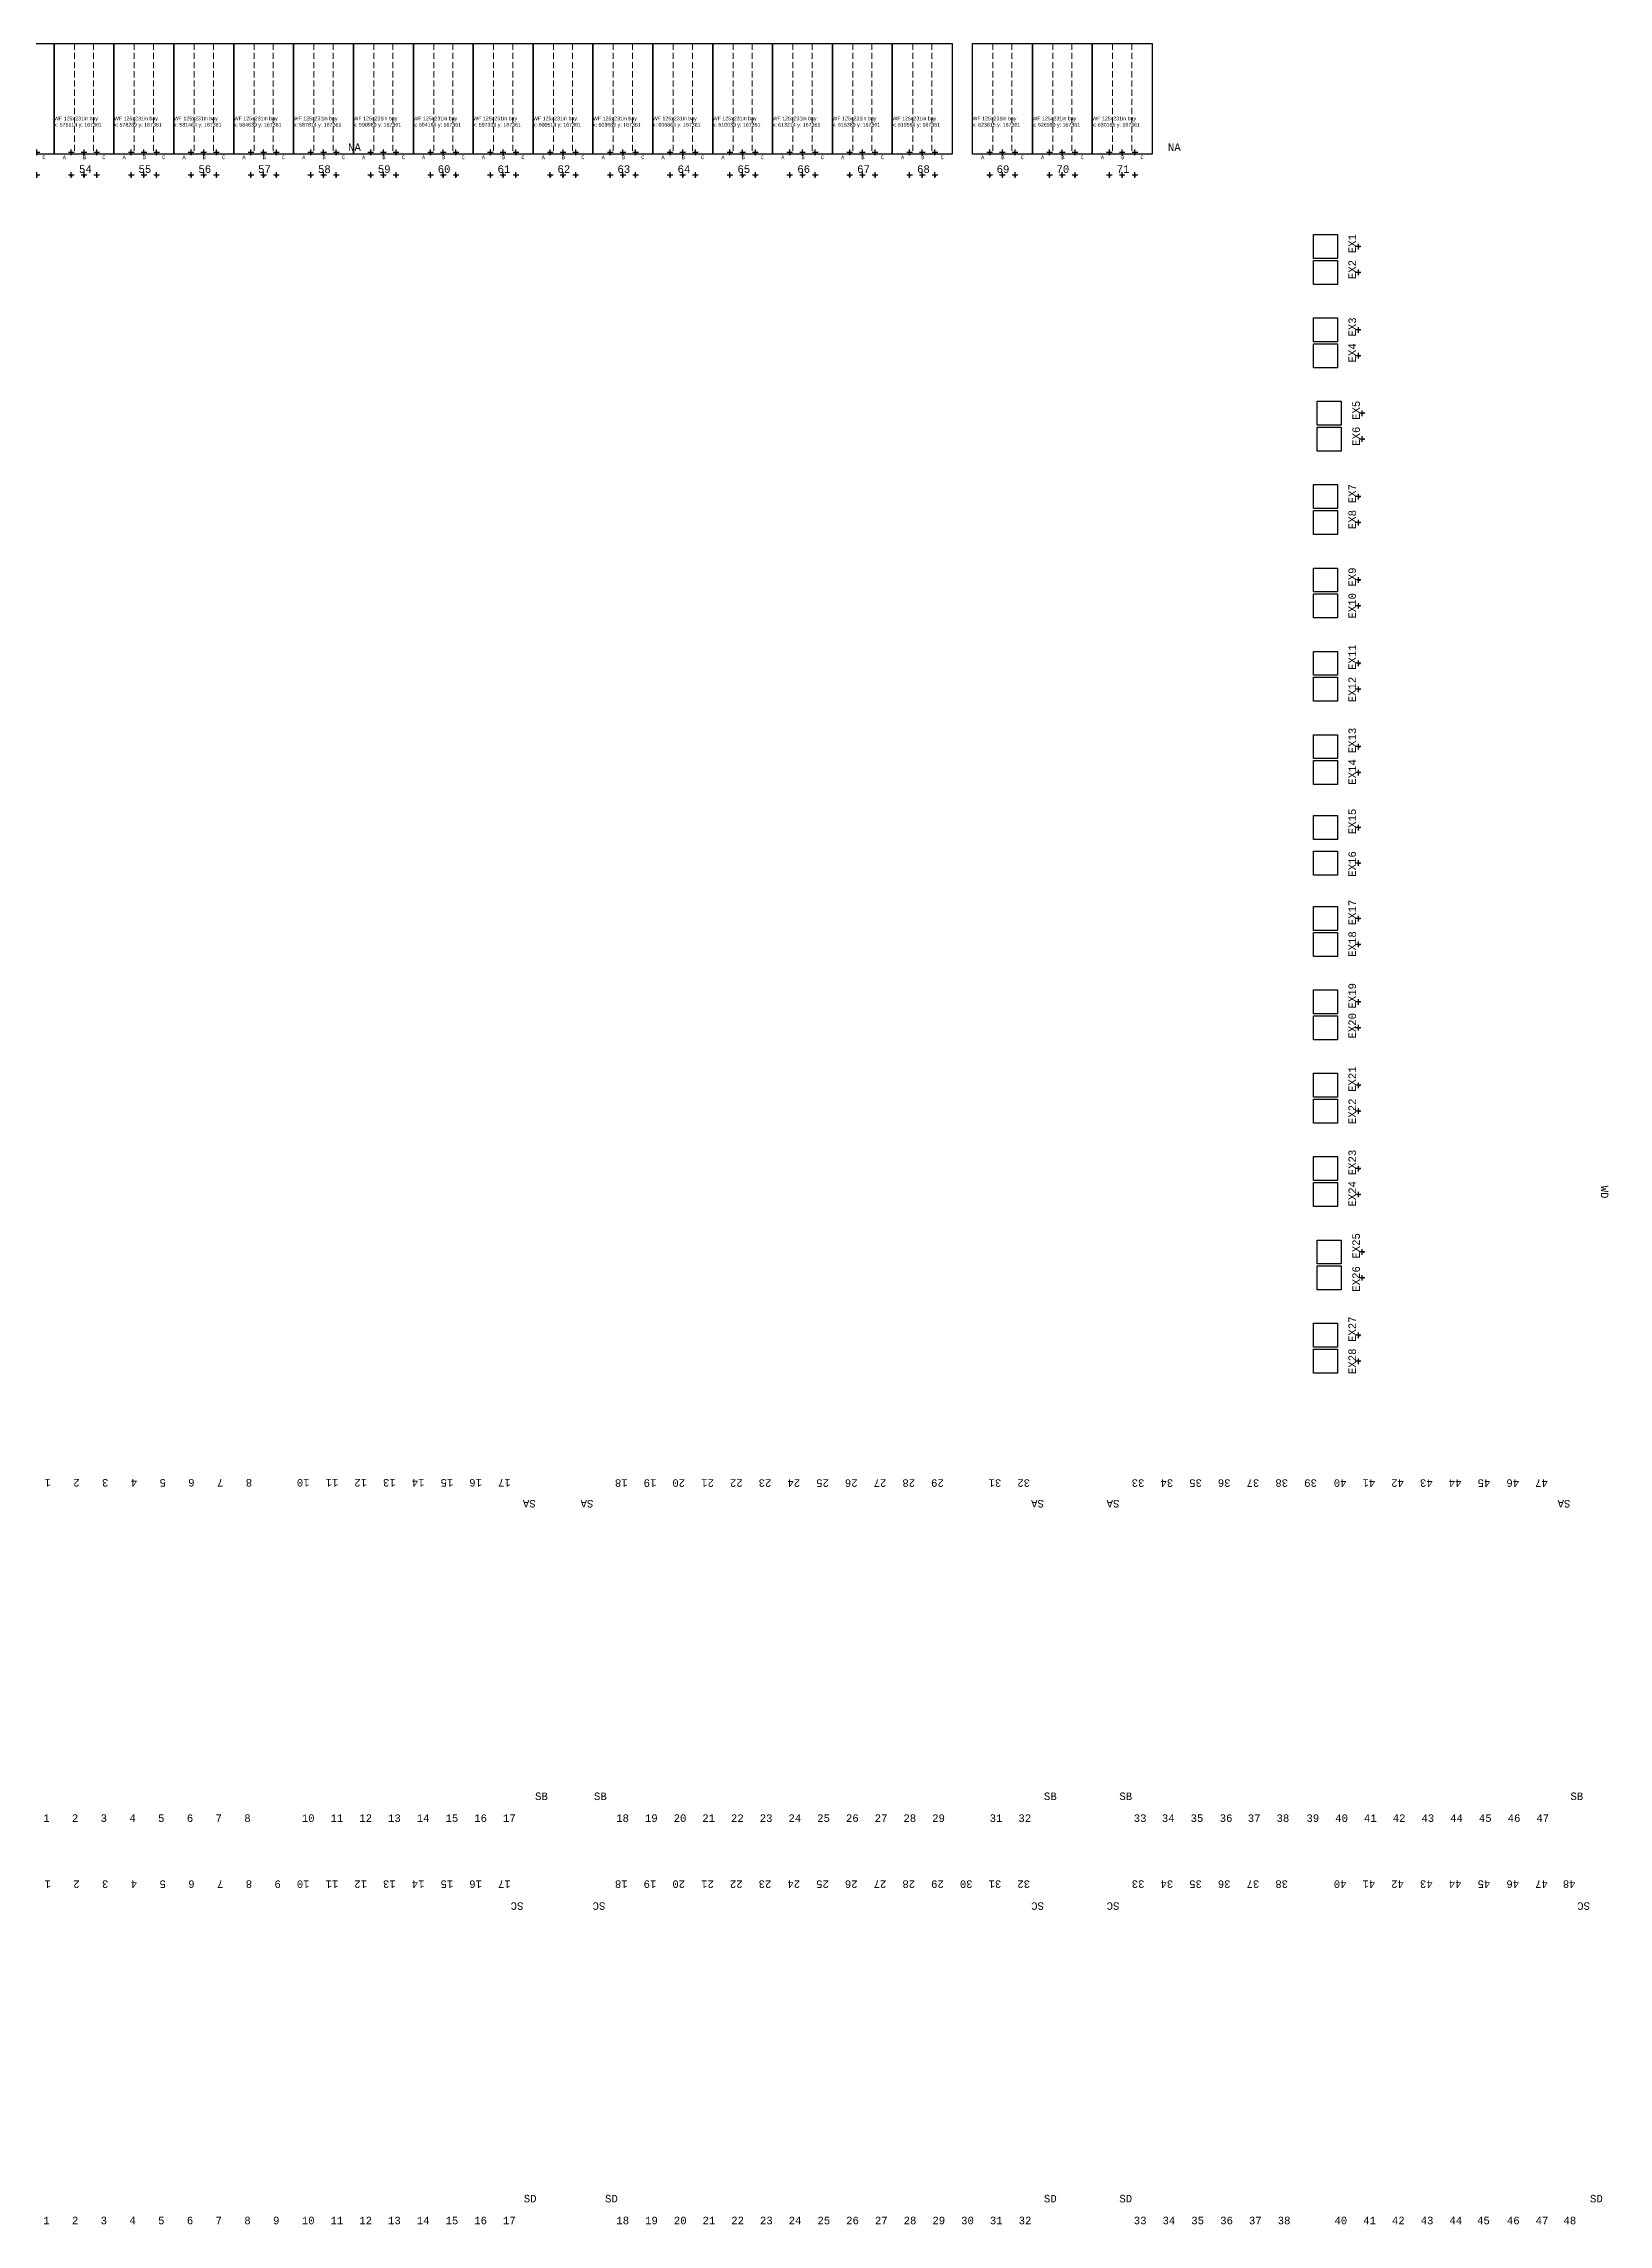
# Model space of a CAD drawing. Header units: millimetres. Extents: x 308165 to 657535, y 5096 to 173229.
# Drawn here: x 574559 to 657535, y 57582 to 173229 of the extents above; entities that cross this region are included whole.
import ezdxf

# ---------------------------------------------------------------- set-up
doc = ezdxf.new("R2010")
doc.units = ezdxf.units.MM
doc.linetypes.add('DASHED', pattern=[0.75, 0.5, -0.25])
doc.layers.add('Bin location transponder', color=250, linetype='Continuous')
doc.layers.add('WF_numbers', color=6, linetype='Continuous')
for name, color, linetype, lineweight in [('WF transponder', 3, 'Continuous', 30), ('WF_bay', 5, 'Continuous', 30), ('WF_sketch_stock_areas', 30, 'Continuous', 30)]:
    doc.layers.add(name, color=color, linetype=linetype, lineweight=lineweight)
doc.styles.get("Standard").update_dxf_attribs({"font": 'arial.ttf'})
doc.styles.add('WF_txt', font='consola.ttf')

# ---------------------------------------------------------------- blocks, each defined once
blk = doc.blocks.new('Bin location transponder')
at = {"layer": 'Bin location transponder', "color": 3, "lineweight": 30}
for p, q in [((-600, 0), (600, 0)), ((-150, 300), (150, 300)), ((0, 600), (0, -600))]:
    blk.add_line(p, q, dxfattribs=at)
blk = doc.blocks.new('WF 125x231in bay')
at = {"layer": 'WF_bay', "linetype": 'DASHED', "lineweight": 5, "ltscale": 650}
for p, q in [((1079, 5867), (1079, 0)), ((2095, 5867), (2095, 0))]:
    blk.add_line(p, q, dxfattribs=at)
at = {"layer": 'WF_bay'}
blk.add_lwpolyline([(0, 5867), (3175, 5867), (3175, 0), (0, 0)], close=True, dxfattribs=at)
at = {"layer": 'WF transponder', "xscale": 0.25, "yscale": 0.25, "zscale": 0.25, "rotation": 180.0000000062352}
for p in [(913, 100), (1587, 100), (2261, 100), (913, -1100), (1587, -1100), (2261, -1100)]:
    blk.add_blockref('Bin location transponder', p, dxfattribs=at)
at = {"layer": 'WF_numbers', "linetype": 'DASHED', "char_height": 200, "attachment_point": 1, "rotation": 0, "style": 'WF_txt'}
for s, insert in [('A', (457, -62, -723)), ('B', (1532, -62, -723)), ('C', (2556, -62, -723))]:
    blk.add_mtext_dynamic_manual_height_columns(s, width=423.53, gutter_width=2118, heights=[0], dxfattribs=dict(at, insert=insert))

msp = doc.modelspace()

# ---------------------------------------------------------------- linework, layer by layer
at = {"layer": 'WF_bay', "elevation": -162219}
for points in [[(643163, 163099), (643163, 161829), (641893, 161829), (641893, 163099)], [(643163, 161727), (643163, 160457), (641893, 160457), (641893, 161727)], [(643163, 158679), (643163, 157409), (641893, 157409), (641893, 158679)], [(643163, 157308), (643163, 156038), (641893, 156038), (641893, 157308)], [(643369, 154260), (643369, 152990), (642099, 152990), (642099, 154260)], [(643369, 152888), (643369, 151618), (642099, 151618), (642099, 152888)], [(643163, 149840), (643163, 148570), (641893, 148570), (641893, 149840)], [(643163, 148468), (643163, 147198), (641893, 147198), (641893, 148468)], [(643163, 145420), (643163, 144150), (641893, 144150), (641893, 145420)], [(643163, 144049), (643163, 142779), (641893, 142779), (641893, 144049)], [(643163, 141001), (643163, 139731), (641893, 139731), (641893, 141001)], [(643163, 139629), (643163, 138359), (641893, 138359), (641893, 139629)], [(643163, 136581), (643163, 135311), (641893, 135311), (641893, 136581)], [(643163, 135210), (643163, 133940), (641893, 133940), (641893, 135210)], [(643163, 132289), (643163, 131019), (641893, 131019), (641893, 132289)], [(643163, 130409), (643163, 129139), (641893, 129139), (641893, 130409)], [(643163, 127463), (643163, 126193), (641893, 126193), (641893, 127463)], [(643163, 126091), (643163, 124821), (641893, 124821), (641893, 126091)], [(643163, 123043), (643163, 121773), (641893, 121773), (641893, 123043)], [(643163, 121671), (643163, 120401), (641893, 120401), (641893, 121671)], [(643163, 118623), (643163, 117353), (641893, 117353), (641893, 118623)], [(643163, 117252), (643163, 115982), (641893, 115982), (641893, 117252)], [(643163, 114204), (643163, 112934), (641893, 112934), (641893, 114204)], [(643163, 112832), (643163, 111562), (641893, 111562), (641893, 112832)], [(643369, 109784), (643369, 108514), (642099, 108514), (642099, 109784)], [(643369, 108413), (643369, 107143), (642099, 107143), (642099, 108413)], [(643163, 105365), (643163, 104095), (641893, 104095), (641893, 105365)], [(643163, 103993), (643163, 102723), (641893, 102723), (641893, 103993)]]:
    msp.add_lwpolyline(points, close=True, dxfattribs=at)

# ---------------------------------------------------------------- block references
at = {"layer": 'WF transponder', "xscale": 0.25, "yscale": 0.25, "zscale": 0.25, "rotation": 270.0000000000269}
for p in [(644263, 162464, -162219), (644263, 161092, -162219), (644263, 158044, -162219), (644263, 156673, -162219), (644469, 153625, -162219), (644469, 152253, -162219), (644263, 149205, -162219), (644263, 147833, -162219), (644263, 144785, -162219), (644263, 143414, -162219), (644263, 140366, -162219), (644263, 138994, -162219), (644263, 135946, -162219), (644263, 134575, -162219), (644263, 131654, -162219), (644263, 129774, -162219), (644263, 126828, -162219), (644263, 125456, -162219), (644263, 122408, -162219), (644263, 121036, -162219), (644263, 117988, -162219), (644263, 116617, -162219), (644263, 113569, -162219), (644263, 112197, -162219), (644469, 109149, -162219), (644469, 107778, -162219), (644263, 104730, -162219), (644263, 103358, -162219)]:
    msp.add_blockref('Bin location transponder', p, dxfattribs=at)
at = {"layer": 'WF_sketch_stock_areas'}
for p in [(571939, 167361, -162219), (575114, 167361, -162219), (578289, 167361, -162219), (581464, 167361, -162219), (584639, 167361, -162219), (587814, 167361, -162219), (590989, 167361, -162219), (594164, 167361, -162219), (597339, 167361, -162219), (600514, 167361, -162219), (603689, 167361, -162219), (606864, 167361, -162219), (610039, 167361, -162219), (613214, 167361, -162219), (616389, 167361, -162219), (619564, 167361, -162219), (623815, 167361, -162219), (626990, 167361, -162219), (630165, 167361, -162219)]:
    msp.add_blockref('WF 125x231in bay', p, dxfattribs=at)

# ---------------------------------------------------------------- texts
at = {"char_height": 200, "attachment_point": 1}
for s, insert in [('WF 125x231in bay\\Px: 575114 y: 167361', (575114, 169361)), ('WF 125x231in bay\\Px: 578289 y: 167361', (578289, 169361)), ('WF 125x231in bay\\Px: 581464 y: 167361', (581464, 169361)), ('WF 125x231in bay\\Px: 584639 y: 167361', (584639, 169361)), ('WF 125x231in bay\\Px: 587814 y: 167361', (587814, 169361)), ('WF 125x231in bay\\Px: 590989 y: 167361', (590989, 169361)), ('WF 125x231in bay\\Px: 594164 y: 167361', (594164, 169361)), ('WF 125x231in bay\\Px: 597339 y: 167361', (597339, 169361)), ('WF 125x231in bay\\Px: 600514 y: 167361', (600514, 169361)), ('WF 125x231in bay\\Px: 603689 y: 167361', (603689, 169361)), ('WF 125x231in bay\\Px: 606864 y: 167361', (606864, 169361)), ('WF 125x231in bay\\Px: 610039 y: 167361', (610039, 169361)), ('WF 125x231in bay\\Px: 613214 y: 167361', (613214, 169361)), ('WF 125x231in bay\\Px: 616389 y: 167361', (616389, 169361)), ('WF 125x231in bay\\Px: 619564 y: 167361', (619564, 169361)), ('WF 125x231in bay\\Px: 623815 y: 167361', (623815, 169361)), ('WF 125x231in bay\\Px: 626990 y: 167361', (626990, 169361)), ('WF 125x231in bay\\Px: 630165 y: 167361', (630165, 169361))]:
    msp.add_mtext(s, dxfattribs=dict(at, insert=insert))
at = {"layer": 'WF_numbers', "linetype": 'DASHED', "char_height": 400, "attachment_point": 1, "style": 'WF_txt'}
for s, insert in [('NA', (590704, 167934, -324439)), ('NA', (634178, 167932, -324439)), ('54', (576435, 166773, -162219)), ('55', (579589, 166773, -162219)), ('56', (582768, 166773, -162219)), ('57', (585930, 166773, -162219)), ('58', (589105, 166773, -162219)), ('59', (592280, 166773, -162219)), ('60', (595455, 166773, -162219)), ('61', (598630, 166773, -162219)), ('62', (601805, 166773, -162219)), ('63', (604988, 166773, -162219)), ('64', (608175, 166773, -162219)), ('65', (611350, 166773, -162219)), ('66', (614525, 166773, -162219)), ('67', (617700, 166773, -162219)), ('68', (620875, 166773, -162219)), ('69', (625093, 166773, -162219)), ('70', (628268, 166773, -162219)), ('71', (631461, 166773, -162219)), ('SB', (600618, 80484, -162219)), ('SB', (603743, 80484, -162219)), ('SB', (627604, 80484, -162219)), ('SB', (631604, 80484, -162219)), ('SB', (655523, 80484, -162219)), ('1', (574533, 79324)), ('2', (576057, 79324)), ('3', (577581, 79324)), ('4', (579105, 79324)), ('5', (580629, 79324)), ('6', (582153, 79324)), ('7', (583677, 79324)), ('8', (585201, 79324)), ('10', (588249, 79324)), ('11', (589773, 79324)), ('12', (591297, 79324)), ('13', (592821, 79324)), ('14', (594345, 79324)), ('15', (595869, 79324)), ('16', (597393, 79324)), ('17', (598917, 79324)), ('18', (604919, 79324)), ('19', (606443, 79324)), ('20', (607967, 79324)), ('21', (609484, 79324)), ('22', (611008, 79324)), ('23', (612532, 79324)), ('24', (614056, 79324)), ('25', (615580, 79324)), ('26', (617104, 79324)), ('27', (618628, 79324)), ('28', (620152, 79324)), ('29', (621676, 79324)), ('31', (624724, 79324)), ('32', (626248, 79324)), ('33', (632367, 79324)), ('34', (633856, 79324)), ('35', (635380, 79324)), ('36', (636924, 79324)), ('37', (638413, 79324)), ('38', (639937, 79324)), ('39', (641524, 79324)), ('40', (643048, 79324)), ('41', (644572, 79324)), ('42', (646096, 79324)), ('43', (647620, 79324)), ('44', (649144, 79324)), ('45', (650668, 79324)), ('46', (652192, 79324)), ('47', (653716, 79324)), ('SD', (600021, 59148, -162219)), ('SD', (604330, 59148, -162219)), ('SD', (627604, 59148, -162219)), ('SD', (631604, 59148, -162219)), ('SD', (656560, 59148, -162219)), ('1', (574533, 57988)), ('2', (576057, 57988)), ('3', (577581, 57988)), ('4', (579105, 57988)), ('5', (580629, 57988)), ('6', (582153, 57988)), ('7', (583677, 57988)), ('8', (585201, 57988)), ('9', (586725, 57988)), ('10', (588249, 57988)), ('11', (589773, 57988)), ('12', (591297, 57988)), ('13', (592821, 57988)), ('14', (594345, 57988)), ('15', (595869, 57988)), ('16', (597393, 57988)), ('17', (598917, 57988)), ('18', (604929, 57988)), ('19', (606453, 57988)), ('20', (607977, 57988)), ('21', (609496, 57988)), ('22', (611020, 57988)), ('23', (612544, 57988)), ('24', (614068, 57988)), ('25', (615592, 57988)), ('26', (617116, 57988)), ('27', (618640, 57988)), ('28', (620164, 57988)), ('29', (621688, 57988)), ('30', (623212, 57988)), ('31', (624736, 57988)), ('32', (626260, 57988)), ('33', (632367, 57988)), ('34', (633891, 57988)), ('35', (635415, 57988)), ('36', (636950, 57988)), ('37', (638474, 57988)), ('38', (639998, 57988)), ('40', (643008, 57988)), ('41', (644532, 57988)), ('42', (646056, 57988)), ('43', (647580, 57988)), ('44', (649104, 57988)), ('45', (650572, 57988)), ('46', (652152, 57988)), ('47', (653676, 57988)), ('48', (655152, 57988))]:
    msp.add_mtext_dynamic_manual_height_columns(s, width=423.53, gutter_width=2118, heights=[0], dxfattribs=dict(at, insert=insert))
for s, insert, rotation in [('EX1', (643751, 162110), 90), ('EX2', (643751, 160739), 90), ('EX3', (643751, 157691), 90), ('EX4', (643751, 156319), 90), ('EX5', (643957, 153271), 90), ('EX6', (643957, 151900), 90), ('EX7', (643751, 148852), 90), ('EX8', (643751, 147480), 90), ('EX9', (643751, 144432), 90), ('EX10', (643751, 142737), 90), ('EX11', (643751, 140012), 90), ('EX12', (643751, 138297), 90), ('EX13', (643751, 135593), 90), ('EX14', (643751, 133927), 90), ('EX15', (643751, 131300), 90), ('EX16', (643751, 129047), 90), ('EX17', (643751, 126474), 90), ('EX18', (643751, 124802), 90), ('EX19', (643751, 122055), 90), ('EX20', (643751, 120467), 90), ('EX21', (643751, 117635), 90), ('EX22', (643751, 115929), 90), ('EX23', (643751, 113215), 90), ('EX24', (643751, 111555), 90), ('WD', (657535, 112665), 270), ('EX25', (643957, 108796), 90), ('EX26', (643957, 107043), 90), ('EX27', (643751, 104376), 90), ('EX28', (643751, 102674), 90), ('1', (574947, 96709), 180), ('2', (576471, 96709), 180), ('3', (577995, 96709), 180), ('4', (579519, 96709), 180), ('5', (581043, 96709), 180), ('6', (582567, 96709), 180), ('7', (584091, 96709), 180), ('8', (585615, 96709), 180), ('10', (588663, 96709), 180), ('11', (590187, 96709), 180), ('12', (591711, 96709), 180), ('13', (593235, 96709), 180), ('14', (594759, 96709), 180), ('15', (596283, 96709), 180), ('16', (597807, 96709), 180), ('17', (599331, 96709), 180), ('SA', (600652, 95599, -162219), 180), ('SA', (603710, 95599, -162219), 180), ('18', (605529, 96694), 180), ('19', (607053, 96694), 180), ('20', (608577, 96694), 180), ('21', (610106, 96694), 180), ('22', (611630, 96694), 180), ('23', (613154, 96694), 180), ('24', (614678, 96694), 180), ('25', (616202, 96694), 180), ('26', (617726, 96694), 180), ('27', (619250, 96694), 180), ('28', (620774, 96694), 180), ('29', (622298, 96694), 180), ('31', (625346, 96694), 180), ('32', (626870, 96694), 180), ('SA', (627604, 95599, -162219), 180), ('SA', (631604, 95599, -162219), 180), ('33', (632937, 96694), 180), ('34', (634461, 96694), 180), ('35', (635985, 96694), 180), ('36', (637503, 96694), 180), ('37', (639027, 96694), 180), ('38', (640551, 96694), 180), ('39', (642083, 96694), 180), ('40', (643650, 96694), 180), ('41', (645174, 96694), 180), ('42', (646698, 96694), 180), ('43', (648222, 96694), 180), ('44', (649746, 96694), 180), ('45', (651277, 96694), 180), ('46', (652804, 96694), 180), ('47', (654328, 96694), 180), ('SA', (655518, 95599, -162219), 180), ('1', (574947, 75424), 180), ('2', (576471, 75424), 180), ('3', (577995, 75424), 180), ('4', (579519, 75424), 180), ('5', (581043, 75424), 180), ('6', (582567, 75424), 180), ('7', (584091, 75424), 180), ('8', (585615, 75424), 180), ('9', (587139, 75424), 180), ('10', (588663, 75424), 180), ('11', (590187, 75424), 180), ('12', (591711, 75424), 180), ('13', (593235, 75424), 180), ('14', (594759, 75424), 180), ('15', (596283, 75424), 180), ('16', (597807, 75424), 180), ('17', (599331, 75424), 180), ('18', (605529, 75424), 180), ('19', (607053, 75424), 180), ('20', (608577, 75424), 180), ('21', (610106, 75424), 180), ('22', (611630, 75424), 180), ('23', (613154, 75424), 180), ('24', (614678, 75424), 180), ('25', (616202, 75424), 180), ('26', (617726, 75424), 180), ('27', (619250, 75424), 180), ('28', (620774, 75424), 180), ('29', (622298, 75424), 180), ('30', (623822, 75424), 180), ('31', (625346, 75424), 180), ('32', (626870, 75424), 180), ('33', (632937, 75424), 180), ('34', (634461, 75424), 180), ('35', (635985, 75424), 180), ('36', (637503, 75424), 180), ('37', (639027, 75424), 180), ('38', (640551, 75424), 180), ('40', (643650, 75424), 180), ('41', (645174, 75424), 180), ('42', (646698, 75424), 180), ('43', (648222, 75424), 180), ('44', (649746, 75424), 180), ('45', (651277, 75424), 180), ('46', (652804, 75424), 180), ('47', (654328, 75424), 180), ('48', (655796, 75424), 180), ('SC', (600001, 74263, -162219), 180), ('SC', (604346, 74263, -162219), 180), ('SC', (627604, 74263, -162219), 180), ('SC', (631604, 74263, -162219), 180), ('SC', (656560, 74263, -162219), 180)]:
    msp.add_mtext_dynamic_manual_height_columns(s, width=423.53, gutter_width=2118, heights=[0], dxfattribs=dict(at, insert=insert, rotation=rotation))

doc.saveas('drawing.dxf')
